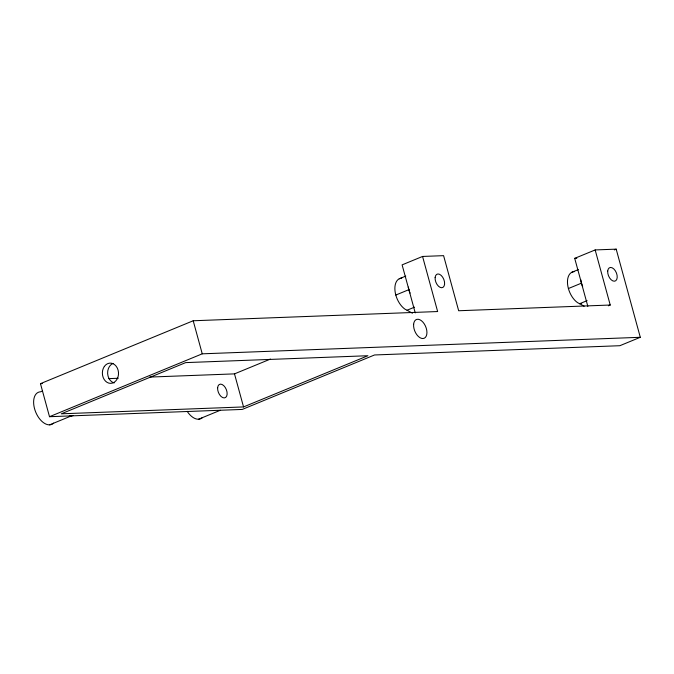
<?xml version="1.0" encoding="UTF-8"?>
<svg xmlns="http://www.w3.org/2000/svg" width="674" height="674" viewBox="0 0 674 674"><rect width="100%" height="100%" fill="white"/><g stroke="black" fill="none" stroke-linecap="round" stroke-linejoin="round"><path stroke-width="1.01" d="M587.838 306.375L574.703 258.353L595.159 249.936L616.188 249.144L640.3 337.295L619.844 345.711L374.533 354.971L242.252 409.43L49.505 416.701L40.465 383.649L193.202 320.765L437.637 311.54L422.564 256.449L402.108 264.874L415.243 312.896M42.445 391.021L40.541 391.805A17.389 10.093 67.6 0 0 35.781 412.294A17.389 10.093 67.6 0 0 53.608 423.137M49.505 416.701L202.242 353.825L640.3 337.295M399.227 278.792L405.773 276.096M49.59 424.856L71.41 415.875M395.798 295.052L408.891 289.66M149.662 377.078L234.493 373.876L270.451 359.074M401.788 278.126A17.389 10.093 67.6 0 0 394.989 290.764A17.389 10.093 67.6 0 0 404.973 309.164L407.037 310.242L414.518 307.159M198.527 419.236L220.347 410.255M614.326 249.911L616.188 249.144M243.541 406.928L367.911 355.729L185.679 362.612L61.309 413.811L243.541 406.928L234.493 373.876M571.822 272.279L578.368 269.583M568.393 288.539L581.485 283.147M587.113 300.646L579.632 303.73L577.567 302.651A17.389 10.093 67.6 0 1 567.584 284.243A17.389 10.093 67.6 0 1 574.383 271.614M608.369 305.794L610.231 305.027L595.159 249.936M422.564 256.449L443.593 255.657L458.665 310.748L610.231 305.027M574.703 258.353L576.809 258.277M581.637 303.654L579.632 303.73L584.131 306.164M108.817 378.62L118.245 378.266M40.465 383.649L42.546 383.565M407.037 310.242L412.454 313.225M193.202 320.765L202.242 353.825M73.163 415.555A17.389 10.093 67.6 0 1 69.506 415.69M114.167 382.95A10.144 8.08 87.8 0 1 107.638 373.573A10.144 8.08 87.8 0 1 113.063 363.387M202.545 417.518A17.389 10.093 67.6 0 1 187.161 411.317M410.062 293.097A17.389 10.093 67.6 0 1 408.309 287.073M582.656 286.585A17.389 10.093 67.6 0 1 580.777 279.702M413.625 324.278A10.144 5.889 67.6 0 0 422.893 338.542A10.144 5.889 67.6 0 0 424.249 323.874A10.144 5.889 67.6 0 0 413.625 324.278M607.721 271.032A7.245 4.204 67.6 0 0 614.334 281.218A7.245 4.204 67.6 0 0 615.303 270.746A7.245 4.204 67.6 0 0 607.721 271.032M435.126 277.545A7.245 4.204 67.6 0 0 441.74 287.731A7.245 4.204 67.6 0 0 442.708 277.258A7.245 4.204 67.6 0 0 435.126 277.545M104.344 366.445A10.144 8.08 87.8 0 0 108.91 383.152A10.144 8.08 87.8 0 0 118.076 370.085A10.144 8.08 87.8 0 0 104.344 366.445M217.635 387.727A7.245 4.204 67.6 0 0 224.257 397.921A7.245 4.204 67.6 0 0 225.226 387.44A7.245 4.204 67.6 0 0 217.635 387.727"/></g></svg>
